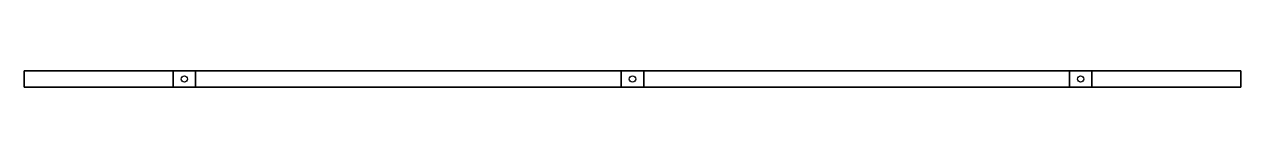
# Model space of a CAD drawing. Header units: millimetres. Extents: x -232 to 1668, y 1567 to 1593.
import ezdxf

# ---------------------------------------------------------------- set-up
doc = ezdxf.new("R2010")
doc.units = ezdxf.units.MM
doc.layers.get('0').update_dxf_attribs({"linetype": 'CONTINUOUS'})

msp = doc.modelspace()

# ---------------------------------------------------------------- linework, layer by layer
for points in [[(-232.5, 1593), (-232.5, 1567), (1667.5, 1567), (1667.5, 1593)], [(0, 1567), (-232.5, 1567), (-232.5, 1593), (0, 1593)], [(35, 1593), (35, 1567), (0, 1567), (0, 1593)], [(35, 1593), (700, 1593), (700, 1567), (35, 1567)], [(700, 1567), (700, 1593), (735, 1593), (735, 1567)], [(735, 1593), (1400, 1593), (1400, 1567), (735, 1567)], [(1435, 1593), (1435, 1567), (1400, 1567), (1400, 1593)], [(1667.5, 1593), (1667.5, 1567), (1435, 1567), (1435, 1593)]]:
    msp.add_lwpolyline(points, close=True)
for centre in [(17.5, 1580), (717.5, 1580), (1417.5, 1580)]:
    msp.add_circle(centre, 5)

doc.saveas('drawing.dxf')
